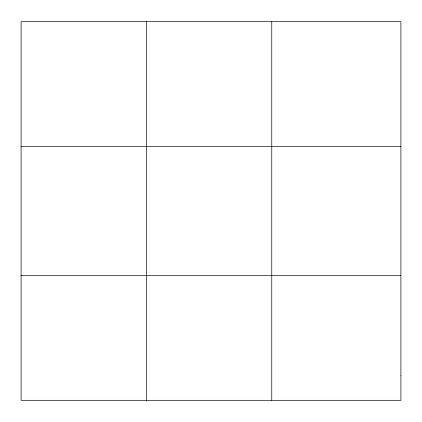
<?xml version="1.0" encoding="UTF-8"?>
<svg xmlns="http://www.w3.org/2000/svg" width="422" height="422" viewBox="0 0 422 422"><rect width="100%" height="100%" fill="white"/><g stroke="black" fill="none" stroke-linecap="round" stroke-linejoin="round"><path stroke-width="0.63" d="M146.434 400.309L146.434 21.691M271.768 400.309L271.768 21.691M21.1 146.634L400.9 146.634M21.1 275.366L400.9 275.366M400.9 375.322L400.9 400.309L21.1 400.309L21.1 21.691L400.9 21.691L400.9 375.322"/></g></svg>
